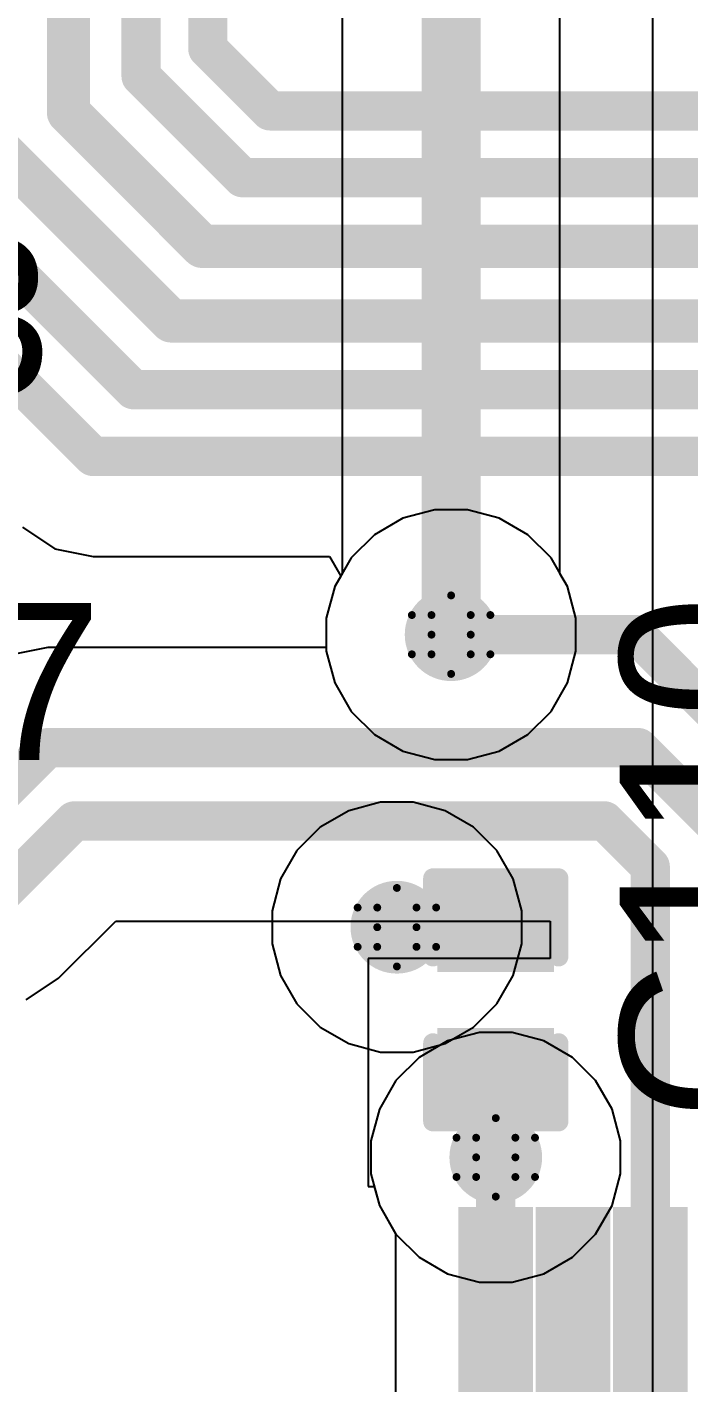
# Model space of a CAD drawing. Header units: inches. Extents: x -3 to 5437, y -3 to 5435.
# Drawn here: x 92.94 to 97.22, y 78.9 to 87.67 of the extents above; entities that cross this region are included whole.
import ezdxf

# ---------------------------------------------------------------- set-up
doc = ezdxf.new("R2010")
doc.units = ezdxf.units.IN
for name, color, linetype in [('Bottom Layer', 5, 'Continuous'), ('Drill Drawing', 1, 'Continuous'), ('GND', 16, 'Continuous'), ('PWR', 76, 'Continuous'), ('Top Layer', 1, 'Continuous'), ('Top Overlay', 2, 'Continuous'), ('Top Paste', 8, 'Continuous'), ('Top Solder', 216, 'Continuous'), ('Via Holes', 16, 'Continuous')]:
    doc.layers.add(name, color=color, linetype=linetype)
doc.styles.add('Arial', font='', dxfattribs={"height": 0.2})
doc.styles.get('Arial').set_extended_font_data('Arial')

# ---------------------------------------------------------------- blocks, each defined once
blk = doc.blocks.new('C___0402_55')
at = {"layer": 'Top Layer'}
for points in [[(-0.6985, -0.3175), (-0.6985, 0.3175), (-0.2413, 0.3175), (-0.2413, -0.3175)], [(0.2413, -0.3175), (0.2413, 0.3175), (0.6985, 0.3175), (0.6985, -0.3175)]]:
    blk.add_hatch(color=1, dxfattribs=at).paths.add_polyline_path(points)
at = {"layer": 'Top Paste'}
for points in [[(-0.6985, -0.3175), (-0.6985, 0.3175), (-0.2413, 0.3175), (-0.2413, -0.3175)], [(0.2413, -0.3175), (0.2413, 0.3175), (0.6985, 0.3175), (0.6985, -0.3175)]]:
    blk.add_hatch(color=8, dxfattribs=at).paths.add_polyline_path(points)
at = {"layer": 'Top Solder'}
for points in [[(-0.7585, -0.3775), (-0.7585, 0.3775), (-0.1813, 0.3775), (-0.1813, -0.3775)], [(0.1813, -0.3775), (0.1813, 0.3775), (0.7585, 0.3775), (0.7585, -0.3775)]]:
    blk.add_hatch(color=216, dxfattribs=at).paths.add_polyline_path(points)
at = {"layer": 'Top Overlay'}
for points in [[(-0.7874, 0.4064, 0.127, 0.127, 0), (-0.7874, -0.4064, 0.127, 0.127, 0)], [(-0.7874, 0.4064, 0.127, 0.127, 0), (-0.2794, 0.4064, 0.127, 0.127, 0)], [(0.2794, 0.4064, 0.127, 0.127, 0), (0.7874, 0.4064, 0.127, 0.127, 0)], [(0.7874, 0.4064, 0.127, 0.127, 0), (0.7874, -0.4064, 0.127, 0.127, 0)], [(-0.7874, -0.4064, 0.127, 0.127, 0), (-0.2794, -0.4064, 0.127, 0.127, 0)], [(0.2794, -0.4064, 0.127, 0.127, 0), (0.7874, -0.4064, 0.127, 0.127, 0)]]:
    blk.add_lwpolyline(points, format="xyseb", dxfattribs=at)
for points in [[(-0.8191, 0.4064, 0.0635, 0.0635, 1), (-0.7556, 0.4064, 0.0635, 0.0635, 1)], [(-0.8191, 0.4064, 0.0635, 0.0635, 1), (-0.7556, 0.4064, 0.0635, 0.0635, 1)], [(-0.3111, 0.4064, 0.0635, 0.0635, 1), (-0.2477, 0.4064, 0.0635, 0.0635, 1)], [(0.2477, 0.4064, 0.0635, 0.0635, 1), (0.3111, 0.4064, 0.0635, 0.0635, 1)], [(0.7556, 0.4064, 0.0635, 0.0635, 1), (0.8191, 0.4064, 0.0635, 0.0635, 1)], [(0.7556, 0.4064, 0.0635, 0.0635, 1), (0.8191, 0.4064, 0.0635, 0.0635, 1)], [(-0.8191, -0.4064, 0.0635, 0.0635, 1), (-0.7556, -0.4064, 0.0635, 0.0635, 1)], [(-0.8191, -0.4064, 0.0635, 0.0635, 1), (-0.7556, -0.4064, 0.0635, 0.0635, 1)], [(-0.3111, -0.4064, 0.0635, 0.0635, 1), (-0.2477, -0.4064, 0.0635, 0.0635, 1)], [(0.2477, -0.4064, 0.0635, 0.0635, 1), (0.3111, -0.4064, 0.0635, 0.0635, 1)], [(0.7556, -0.4064, 0.0635, 0.0635, 1), (0.8191, -0.4064, 0.0635, 0.0635, 1)], [(0.7556, -0.4064, 0.0635, 0.0635, 1), (0.8191, -0.4064, 0.0635, 0.0635, 1)]]:
    blk.add_lwpolyline(points, format="xyseb", close=True, dxfattribs=at)
blk = doc.blocks.new('LQFP_144_20_20__170')
at = {"layer": 'Top Layer'}
for points in [[(-8.89, 9.9), (-8.89, 11.46), (-8.61, 11.46), (-8.61, 9.9)], [(-8.39, 9.9), (-8.39, 11.46), (-8.11, 11.46), (-8.11, 9.9)], [(-7.89, 9.9), (-7.89, 11.46), (-7.61, 11.46), (-7.61, 9.9)]]:
    blk.add_hatch(color=1, dxfattribs=at).paths.add_polyline_path(points)
at = {"layer": 'Top Paste'}
for points in [[(-8.89, 9.9), (-8.89, 11.46), (-8.61, 11.46), (-8.61, 9.9)], [(-8.39, 9.9), (-8.39, 11.46), (-8.11, 11.46), (-8.11, 9.9)], [(-7.89, 9.9), (-7.89, 11.46), (-7.61, 11.46), (-7.61, 9.9)]]:
    blk.add_hatch(color=8, dxfattribs=at).paths.add_polyline_path(points)
at = {"layer": 'Top Solder'}
for points in [[(-8.9916, 9.7984), (-8.9916, 11.5616), (-8.5084, 11.5616), (-8.5084, 9.7984)], [(-8.4916, 9.7984), (-8.4916, 11.5616), (-8.0084, 11.5616), (-8.0084, 9.7984)], [(-7.9916, 9.7984), (-7.9916, 11.5616), (-7.5084, 11.5616), (-7.5084, 9.7984)]]:
    blk.add_hatch(color=216, dxfattribs=at).paths.add_polyline_path(points)

msp = doc.modelspace()

# ---------------------------------------------------------------- hatches: boundary and pattern name
at = {"layer": 'Bottom Layer'}
h = msp.add_hatch(color=5, dxfattribs=at)
edge = h.paths.add_edge_path()
edge.add_arc((95.6818, 83.7438), 0.3, 0, 360)
h = msp.add_hatch(color=5, dxfattribs=at)
edge = h.paths.add_edge_path()
edge.add_arc((95.3308, 81.8515), 0.3, 0, 360)
h = msp.add_hatch(color=5, dxfattribs=at)
edge = h.paths.add_edge_path()
edge.add_arc((95.9708, 80.3629), 0.3, 0, 360)
at = {"layer": 'GND'}
h = msp.add_hatch(color=16, dxfattribs=at)
edge = h.paths.add_edge_path()
edge.add_arc((95.6818, 83.7438), 0.3, 0, 360)
h = msp.add_hatch(color=16, dxfattribs=at)
edge = h.paths.add_edge_path()
edge.add_arc((95.3308, 81.8515), 0.3, 0, 360)
h = msp.add_hatch(color=16, dxfattribs=at)
edge = h.paths.add_edge_path()
edge.add_arc((95.9708, 80.3629), 0.3, 0, 360)
at = {"layer": 'PWR'}
h = msp.add_hatch(color=76, dxfattribs=at)
edge = h.paths.add_edge_path()
edge.add_arc((95.6818, 83.7438), 0.3, 0, 360)
h = msp.add_hatch(color=76, dxfattribs=at)
edge = h.paths.add_edge_path()
edge.add_arc((95.3308, 81.8515), 0.3, 0, 360)
h = msp.add_hatch(color=76, dxfattribs=at)
edge = h.paths.add_edge_path()
edge.add_arc((95.9708, 80.3629), 0.3, 0, 360)
at = {"layer": 'Top Layer'}
h = msp.add_hatch(color=1, dxfattribs=at)
edge = h.paths.add_edge_path()
edge.add_arc((95.6818, 83.7438), 0.3, 0, 360)
h = msp.add_hatch(color=1, dxfattribs=at)
edge = h.paths.add_edge_path()
edge.add_arc((95.3308, 81.8515), 0.3, 0, 360)
msp.add_hatch(color=1, dxfattribs=at).paths.add_polyline_path([(95.8208, 81.1185), (95.8208, 80.3629), (96.1208, 80.3629), (96.1208, 81.1185)])
h = msp.add_hatch(color=1, dxfattribs=at)
edge = h.paths.add_edge_path()
edge.add_arc((95.9708, 80.3629), 0.3, 0, 360)
at = {"layer": 'Via Holes'}
h = msp.add_hatch(color=7, dxfattribs=at)
edge = h.paths.add_edge_path()
edge.add_arc((95.6818, 83.7438), 0.15, 0, 360)
h = msp.add_hatch(color=7, dxfattribs=at)
edge = h.paths.add_edge_path()
edge.add_arc((95.3308, 81.8515), 0.15, 0, 360)
h = msp.add_hatch(color=7, dxfattribs=at)
edge = h.paths.add_edge_path()
edge.add_arc((95.9708, 80.3629), 0.15, 0, 360)

# ---------------------------------------------------------------- linework, layer by layer
at = {"layer": 'Bottom Layer'}
for p, q in [((96.3863, 84.1395), (96.3863, 112.3384)), ((94.9773, 98.1884), (94.9773, 84.1395)), ((96.9863, 88.735), (96.9863, 76.6401)), ((94.9773, 84.1395), (94.9289, 84.0557)), ((96.4347, 84.0557), (96.3863, 84.1395)), ((94.9289, 84.0557), (94.8738, 83.8502)), ((96.4898, 83.8502), (96.4347, 84.0557)), ((94.8738, 83.8502), (94.8738, 83.6374)), ((96.4898, 83.6374), (96.4898, 83.8502)), ((94.8738, 83.6374), (94.9289, 83.4319)), ((96.4347, 83.4319), (96.4898, 83.6374)), ((94.9289, 83.4319), (95.0352, 83.2477)), ((96.3284, 83.2477), (96.4347, 83.4319)), ((95.0352, 83.2477), (95.1857, 83.0972)), ((96.1779, 83.0972), (96.3284, 83.2477)), ((95.1857, 83.0972), (95.3699, 82.9909)), ((95.9937, 82.9909), (96.1779, 83.0972)), ((95.3699, 82.9909), (95.5754, 82.9358)), ((95.7882, 82.9358), (95.9937, 82.9909)), ((95.5754, 82.9358), (95.7882, 82.9358)), ((95.8645, 81.1709), (95.659, 81.1158)), ((96.0772, 81.1709), (95.8645, 81.1709)), ((96.2827, 81.1158), (96.0772, 81.1709)), ((95.659, 81.1158), (95.4747, 81.0094)), ((96.467, 81.0094), (96.2827, 81.1158)), ((95.4747, 81.0094), (95.3243, 80.859)), ((96.6174, 80.859), (96.467, 81.0094)), ((95.3243, 80.859), (95.2179, 80.6747)), ((96.7238, 80.6747), (96.6174, 80.859)), ((95.2179, 80.6747), (95.1628, 80.4692)), ((96.7788, 80.4692), (96.7238, 80.6747)), ((95.1628, 80.4692), (95.1628, 80.2565)), ((96.7788, 80.2565), (96.7788, 80.4692)), ((95.1628, 80.2565), (95.2179, 80.051)), ((96.7238, 80.051), (96.7788, 80.2565)), ((95.2179, 80.051), (95.3243, 79.8667)), ((96.6174, 79.8667), (96.7238, 80.051)), ((95.3243, 79.8667), (95.4747, 79.7163)), ((96.467, 79.7163), (96.6174, 79.8667)), ((95.4747, 79.7163), (95.659, 79.6099)), ((96.2827, 79.6099), (96.467, 79.7163)), ((95.659, 79.6099), (95.8645, 79.5549)), ((95.8645, 79.5549), (96.0772, 79.5549)), ((96.0772, 79.5549), (96.2827, 79.6099))]:
    msp.add_line(p, q, dxfattribs=at)
msp.add_lwpolyline([(95.6818, 83.7438, 0.381, 0.381, 0), (95.6818, 113.538, 0.381, 0.381, 0)], format="xyseb", dxfattribs=at)
msp.add_lwpolyline([(95.5866, 83.7438, 0.1905, 0.1905, 1), (95.7771, 83.7438, 0.1905, 0.1905, 1)], format="xyseb", close=True, dxfattribs=at)
at = {"layer": 'Drill Drawing'}
for points in [[(95.5548, 83.8708, 0.0508, 0.0508, 0), (95.6818, 83.9978, 0.0508, 0.0508, 0)], [(95.6818, 83.9978, 0.0508, 0.0508, 0), (95.8088, 83.8708, 0.0508, 0.0508, 0)], [(95.4278, 83.8708, 0.0508, 0.0508, 0), (95.5548, 83.7438, 0.0508, 0.0508, 0)], [(95.4278, 83.8708, 0.0508, 0.0508, 0), (95.5548, 83.8708, 0.0508, 0.0508, 0)], [(95.8088, 83.8708, 0.0508, 0.0508, 0), (95.9358, 83.8708, 0.0508, 0.0508, 0)], [(95.8088, 83.7438, 0.0508, 0.0508, 0), (95.9358, 83.8708, 0.0508, 0.0508, 0)], [(95.4278, 83.6168, 0.0508, 0.0508, 0), (95.5548, 83.7438, 0.0508, 0.0508, 0)], [(95.8088, 83.7438, 0.0508, 0.0508, 0), (95.9358, 83.6168, 0.0508, 0.0508, 0)], [(95.4278, 83.6168, 0.0508, 0.0508, 0), (95.5548, 83.6168, 0.0508, 0.0508, 0)], [(95.5548, 83.6168, 0.0508, 0.0508, 0), (95.6818, 83.4898, 0.0508, 0.0508, 0)], [(95.6818, 83.4898, 0.0508, 0.0508, 0), (95.8088, 83.6168, 0.0508, 0.0508, 0)], [(95.8088, 83.6168, 0.0508, 0.0508, 0), (95.9358, 83.6168, 0.0508, 0.0508, 0)], [(95.2038, 81.9785, 0.0508, 0.0508, 0), (95.3308, 82.1055, 0.0508, 0.0508, 0)], [(95.3308, 82.1055, 0.0508, 0.0508, 0), (95.4578, 81.9785, 0.0508, 0.0508, 0)], [(95.0768, 81.9785, 0.0508, 0.0508, 0), (95.2038, 81.8515, 0.0508, 0.0508, 0)], [(95.0768, 81.9785, 0.0508, 0.0508, 0), (95.2038, 81.9785, 0.0508, 0.0508, 0)], [(95.4578, 81.9785, 0.0508, 0.0508, 0), (95.5848, 81.9785, 0.0508, 0.0508, 0)], [(95.4578, 81.8515, 0.0508, 0.0508, 0), (95.5848, 81.9785, 0.0508, 0.0508, 0)], [(95.0768, 81.7245, 0.0508, 0.0508, 0), (95.2038, 81.8515, 0.0508, 0.0508, 0)], [(95.4578, 81.8515, 0.0508, 0.0508, 0), (95.5848, 81.7245, 0.0508, 0.0508, 0)], [(95.0768, 81.7245, 0.0508, 0.0508, 0), (95.2038, 81.7245, 0.0508, 0.0508, 0)], [(95.2038, 81.7245, 0.0508, 0.0508, 0), (95.3308, 81.5975, 0.0508, 0.0508, 0)], [(95.3308, 81.5975, 0.0508, 0.0508, 0), (95.4578, 81.7245, 0.0508, 0.0508, 0)], [(95.4578, 81.7245, 0.0508, 0.0508, 0), (95.5848, 81.7245, 0.0508, 0.0508, 0)], [(95.8438, 80.4899, 0.0508, 0.0508, 0), (95.9708, 80.6169, 0.0508, 0.0508, 0)], [(95.9708, 80.6169, 0.0508, 0.0508, 0), (96.0978, 80.4899, 0.0508, 0.0508, 0)], [(95.7168, 80.4899, 0.0508, 0.0508, 0), (95.8438, 80.3629, 0.0508, 0.0508, 0)], [(95.7168, 80.4899, 0.0508, 0.0508, 0), (95.8438, 80.4899, 0.0508, 0.0508, 0)], [(96.0978, 80.4899, 0.0508, 0.0508, 0), (96.2248, 80.4899, 0.0508, 0.0508, 0)], [(96.0978, 80.3629, 0.0508, 0.0508, 0), (96.2248, 80.4899, 0.0508, 0.0508, 0)], [(95.7168, 80.2359, 0.0508, 0.0508, 0), (95.8438, 80.3629, 0.0508, 0.0508, 0)], [(96.0978, 80.3629, 0.0508, 0.0508, 0), (96.2248, 80.2359, 0.0508, 0.0508, 0)], [(95.7168, 80.2359, 0.0508, 0.0508, 0), (95.8438, 80.2359, 0.0508, 0.0508, 0)], [(95.8438, 80.2359, 0.0508, 0.0508, 0), (95.9708, 80.1089, 0.0508, 0.0508, 0)], [(95.9708, 80.1089, 0.0508, 0.0508, 0), (96.0978, 80.2359, 0.0508, 0.0508, 0)], [(96.0978, 80.2359, 0.0508, 0.0508, 0), (96.2248, 80.2359, 0.0508, 0.0508, 0)]]:
    msp.add_lwpolyline(points, format="xyseb", dxfattribs=at)
for points in [[(95.6691, 83.9978, 0.0254, 0.0254, 1), (95.6945, 83.9978, 0.0254, 0.0254, 1)], [(95.6691, 83.9978, 0.0254, 0.0254, 1), (95.6945, 83.9978, 0.0254, 0.0254, 1)], [(95.4151, 83.8708, 0.0254, 0.0254, 1), (95.4405, 83.8708, 0.0254, 0.0254, 1)], [(95.4151, 83.8708, 0.0254, 0.0254, 1), (95.4405, 83.8708, 0.0254, 0.0254, 1)], [(95.5421, 83.8708, 0.0254, 0.0254, 1), (95.5675, 83.8708, 0.0254, 0.0254, 1)], [(95.5421, 83.8708, 0.0254, 0.0254, 1), (95.5675, 83.8708, 0.0254, 0.0254, 1)], [(95.7961, 83.8708, 0.0254, 0.0254, 1), (95.8215, 83.8708, 0.0254, 0.0254, 1)], [(95.7961, 83.8708, 0.0254, 0.0254, 1), (95.8215, 83.8708, 0.0254, 0.0254, 1)], [(95.9231, 83.8708, 0.0254, 0.0254, 1), (95.9485, 83.8708, 0.0254, 0.0254, 1)], [(95.9231, 83.8708, 0.0254, 0.0254, 1), (95.9485, 83.8708, 0.0254, 0.0254, 1)], [(95.5421, 83.7438, 0.0254, 0.0254, 1), (95.5675, 83.7438, 0.0254, 0.0254, 1)], [(95.5421, 83.7438, 0.0254, 0.0254, 1), (95.5675, 83.7438, 0.0254, 0.0254, 1)], [(95.7961, 83.7438, 0.0254, 0.0254, 1), (95.8215, 83.7438, 0.0254, 0.0254, 1)], [(95.7961, 83.7438, 0.0254, 0.0254, 1), (95.8215, 83.7438, 0.0254, 0.0254, 1)], [(95.4151, 83.6168, 0.0254, 0.0254, 1), (95.4405, 83.6168, 0.0254, 0.0254, 1)], [(95.4151, 83.6168, 0.0254, 0.0254, 1), (95.4405, 83.6168, 0.0254, 0.0254, 1)], [(95.5421, 83.6168, 0.0254, 0.0254, 1), (95.5675, 83.6168, 0.0254, 0.0254, 1)], [(95.5421, 83.6168, 0.0254, 0.0254, 1), (95.5675, 83.6168, 0.0254, 0.0254, 1)], [(95.7961, 83.6168, 0.0254, 0.0254, 1), (95.8215, 83.6168, 0.0254, 0.0254, 1)], [(95.7961, 83.6168, 0.0254, 0.0254, 1), (95.8215, 83.6168, 0.0254, 0.0254, 1)], [(95.9231, 83.6168, 0.0254, 0.0254, 1), (95.9485, 83.6168, 0.0254, 0.0254, 1)], [(95.9231, 83.6168, 0.0254, 0.0254, 1), (95.9485, 83.6168, 0.0254, 0.0254, 1)], [(95.6691, 83.4898, 0.0254, 0.0254, 1), (95.6945, 83.4898, 0.0254, 0.0254, 1)], [(95.6691, 83.4898, 0.0254, 0.0254, 1), (95.6945, 83.4898, 0.0254, 0.0254, 1)], [(95.3181, 82.1055, 0.0254, 0.0254, 1), (95.3435, 82.1055, 0.0254, 0.0254, 1)], [(95.3181, 82.1055, 0.0254, 0.0254, 1), (95.3435, 82.1055, 0.0254, 0.0254, 1)], [(95.0641, 81.9785, 0.0254, 0.0254, 1), (95.0895, 81.9785, 0.0254, 0.0254, 1)], [(95.0641, 81.9785, 0.0254, 0.0254, 1), (95.0895, 81.9785, 0.0254, 0.0254, 1)], [(95.1911, 81.9785, 0.0254, 0.0254, 1), (95.2165, 81.9785, 0.0254, 0.0254, 1)], [(95.1911, 81.9785, 0.0254, 0.0254, 1), (95.2165, 81.9785, 0.0254, 0.0254, 1)], [(95.4451, 81.9785, 0.0254, 0.0254, 1), (95.4705, 81.9785, 0.0254, 0.0254, 1)], [(95.4451, 81.9785, 0.0254, 0.0254, 1), (95.4705, 81.9785, 0.0254, 0.0254, 1)], [(95.5721, 81.9785, 0.0254, 0.0254, 1), (95.5975, 81.9785, 0.0254, 0.0254, 1)], [(95.5721, 81.9785, 0.0254, 0.0254, 1), (95.5975, 81.9785, 0.0254, 0.0254, 1)], [(95.1911, 81.8515, 0.0254, 0.0254, 1), (95.2165, 81.8515, 0.0254, 0.0254, 1)], [(95.1911, 81.8515, 0.0254, 0.0254, 1), (95.2165, 81.8515, 0.0254, 0.0254, 1)], [(95.4451, 81.8515, 0.0254, 0.0254, 1), (95.4705, 81.8515, 0.0254, 0.0254, 1)], [(95.4451, 81.8515, 0.0254, 0.0254, 1), (95.4705, 81.8515, 0.0254, 0.0254, 1)], [(95.0641, 81.7245, 0.0254, 0.0254, 1), (95.0895, 81.7245, 0.0254, 0.0254, 1)], [(95.0641, 81.7245, 0.0254, 0.0254, 1), (95.0895, 81.7245, 0.0254, 0.0254, 1)], [(95.1911, 81.7245, 0.0254, 0.0254, 1), (95.2165, 81.7245, 0.0254, 0.0254, 1)], [(95.1911, 81.7245, 0.0254, 0.0254, 1), (95.2165, 81.7245, 0.0254, 0.0254, 1)], [(95.4451, 81.7245, 0.0254, 0.0254, 1), (95.4705, 81.7245, 0.0254, 0.0254, 1)], [(95.4451, 81.7245, 0.0254, 0.0254, 1), (95.4705, 81.7245, 0.0254, 0.0254, 1)], [(95.5721, 81.7245, 0.0254, 0.0254, 1), (95.5975, 81.7245, 0.0254, 0.0254, 1)], [(95.5721, 81.7245, 0.0254, 0.0254, 1), (95.5975, 81.7245, 0.0254, 0.0254, 1)], [(95.3181, 81.5975, 0.0254, 0.0254, 1), (95.3435, 81.5975, 0.0254, 0.0254, 1)], [(95.3181, 81.5975, 0.0254, 0.0254, 1), (95.3435, 81.5975, 0.0254, 0.0254, 1)], [(95.9581, 80.6169, 0.0254, 0.0254, 1), (95.9835, 80.6169, 0.0254, 0.0254, 1)], [(95.9581, 80.6169, 0.0254, 0.0254, 1), (95.9835, 80.6169, 0.0254, 0.0254, 1)], [(95.7041, 80.4899, 0.0254, 0.0254, 1), (95.7295, 80.4899, 0.0254, 0.0254, 1)], [(95.7041, 80.4899, 0.0254, 0.0254, 1), (95.7295, 80.4899, 0.0254, 0.0254, 1)], [(95.8311, 80.4899, 0.0254, 0.0254, 1), (95.8565, 80.4899, 0.0254, 0.0254, 1)], [(95.8311, 80.4899, 0.0254, 0.0254, 1), (95.8565, 80.4899, 0.0254, 0.0254, 1)], [(96.0851, 80.4899, 0.0254, 0.0254, 1), (96.1105, 80.4899, 0.0254, 0.0254, 1)], [(96.0851, 80.4899, 0.0254, 0.0254, 1), (96.1105, 80.4899, 0.0254, 0.0254, 1)], [(96.2121, 80.4899, 0.0254, 0.0254, 1), (96.2375, 80.4899, 0.0254, 0.0254, 1)], [(96.2121, 80.4899, 0.0254, 0.0254, 1), (96.2375, 80.4899, 0.0254, 0.0254, 1)], [(95.8311, 80.3629, 0.0254, 0.0254, 1), (95.8565, 80.3629, 0.0254, 0.0254, 1)], [(95.8311, 80.3629, 0.0254, 0.0254, 1), (95.8565, 80.3629, 0.0254, 0.0254, 1)], [(96.0851, 80.3629, 0.0254, 0.0254, 1), (96.1105, 80.3629, 0.0254, 0.0254, 1)], [(96.0851, 80.3629, 0.0254, 0.0254, 1), (96.1105, 80.3629, 0.0254, 0.0254, 1)], [(95.7041, 80.2359, 0.0254, 0.0254, 1), (95.7295, 80.2359, 0.0254, 0.0254, 1)], [(95.7041, 80.2359, 0.0254, 0.0254, 1), (95.7295, 80.2359, 0.0254, 0.0254, 1)], [(95.8311, 80.2359, 0.0254, 0.0254, 1), (95.8565, 80.2359, 0.0254, 0.0254, 1)], [(95.8311, 80.2359, 0.0254, 0.0254, 1), (95.8565, 80.2359, 0.0254, 0.0254, 1)], [(96.0851, 80.2359, 0.0254, 0.0254, 1), (96.1105, 80.2359, 0.0254, 0.0254, 1)], [(96.0851, 80.2359, 0.0254, 0.0254, 1), (96.1105, 80.2359, 0.0254, 0.0254, 1)], [(96.2121, 80.2359, 0.0254, 0.0254, 1), (96.2375, 80.2359, 0.0254, 0.0254, 1)], [(96.2121, 80.2359, 0.0254, 0.0254, 1), (96.2375, 80.2359, 0.0254, 0.0254, 1)], [(95.9581, 80.1089, 0.0254, 0.0254, 1), (95.9835, 80.1089, 0.0254, 0.0254, 1)], [(95.9581, 80.1089, 0.0254, 0.0254, 1), (95.9835, 80.1089, 0.0254, 0.0254, 1)]]:
    msp.add_lwpolyline(points, format="xyseb", close=True, dxfattribs=at)
at = {"layer": 'GND'}
for p, q in [((95.5754, 84.5518), (95.3699, 84.4967)), ((95.7882, 84.5518), (95.5754, 84.5518)), ((95.9937, 84.4967), (95.7882, 84.5518)), ((95.3699, 84.4967), (95.1857, 84.3904)), ((96.1779, 84.3904), (95.9937, 84.4967)), ((95.1857, 84.3904), (95.0352, 84.2399)), ((96.3284, 84.2399), (96.1779, 84.3904)), ((95.0352, 84.2399), (94.9289, 84.0557)), ((96.4347, 84.0557), (96.3284, 84.2399)), ((94.9289, 84.0557), (94.8738, 83.8502)), ((96.4898, 83.8502), (96.4347, 84.0557)), ((94.8738, 83.8502), (94.8738, 83.6374)), ((96.4898, 83.6374), (96.4898, 83.8502)), ((94.8738, 83.6374), (94.9289, 83.4319)), ((96.4347, 83.4319), (96.4898, 83.6374)), ((94.9289, 83.4319), (95.0352, 83.2477)), ((96.3284, 83.2477), (96.4347, 83.4319)), ((95.0352, 83.2477), (95.1857, 83.0972)), ((96.1779, 83.0972), (96.3284, 83.2477)), ((95.1857, 83.0972), (95.3699, 82.9909)), ((95.9937, 82.9909), (96.1779, 83.0972)), ((95.3699, 82.9909), (95.5754, 82.9358)), ((95.7882, 82.9358), (95.9937, 82.9909)), ((95.5754, 82.9358), (95.7882, 82.9358)), ((95.8645, 81.1709), (95.659, 81.1158)), ((96.0772, 81.1709), (95.8645, 81.1709)), ((96.2827, 81.1158), (96.0772, 81.1709)), ((95.659, 81.1158), (95.4747, 81.0094)), ((96.467, 81.0094), (96.2827, 81.1158)), ((95.4747, 81.0094), (95.3243, 80.859)), ((96.6174, 80.859), (96.467, 81.0094)), ((95.3243, 80.859), (95.2179, 80.6747)), ((96.7238, 80.6747), (96.6174, 80.859)), ((95.2179, 80.6747), (95.1628, 80.4692)), ((96.7788, 80.4692), (96.7238, 80.6747)), ((95.1628, 80.4692), (95.1628, 80.2565)), ((96.7788, 80.2565), (96.7788, 80.4692)), ((95.1628, 80.2565), (95.2179, 80.051)), ((96.7238, 80.051), (96.7788, 80.2565)), ((95.2179, 80.051), (95.3243, 79.8667)), ((96.6174, 79.8667), (96.7238, 80.051)), ((95.3243, 79.8667), (95.4747, 79.7163)), ((96.467, 79.7163), (96.6174, 79.8667)), ((95.4747, 79.7163), (95.659, 79.6099)), ((96.2827, 79.6099), (96.467, 79.7163)), ((95.659, 79.6099), (95.8645, 79.5549)), ((95.8645, 79.5549), (96.0772, 79.5549)), ((96.0772, 79.5549), (96.2827, 79.6099))]:
    msp.add_line(p, q, dxfattribs=at)
at = {"layer": 'PWR'}
for p, q in [((95.5754, 84.5518), (95.3699, 84.4967)), ((95.7882, 84.5518), (95.5754, 84.5518)), ((95.9937, 84.4967), (95.7882, 84.5518)), ((95.3699, 84.4967), (95.1857, 84.3904)), ((96.1779, 84.3904), (95.9937, 84.4967)), ((95.1857, 84.3904), (95.0352, 84.2399)), ((96.3284, 84.2399), (96.1779, 84.3904)), ((95.0352, 84.2399), (94.9289, 84.0557)), ((96.4347, 84.0557), (96.3284, 84.2399)), ((94.9289, 84.0557), (94.8738, 83.8502)), ((96.4898, 83.8502), (96.4347, 84.0557)), ((94.8738, 83.8502), (94.8738, 83.6374)), ((96.4898, 83.6374), (96.4898, 83.8502)), ((94.8738, 83.6374), (94.9289, 83.4319)), ((96.4347, 83.4319), (96.4898, 83.6374)), ((94.9289, 83.4319), (95.0352, 83.2477)), ((96.3284, 83.2477), (96.4347, 83.4319)), ((95.0352, 83.2477), (95.1857, 83.0972)), ((96.1779, 83.0972), (96.3284, 83.2477)), ((95.1857, 83.0972), (95.3699, 82.9909)), ((95.9937, 82.9909), (96.1779, 83.0972)), ((95.3699, 82.9909), (95.5754, 82.9358)), ((95.7882, 82.9358), (95.9937, 82.9909)), ((95.5754, 82.9358), (95.7882, 82.9358)), ((95.2245, 82.6595), (95.019, 82.6044)), ((95.4372, 82.6595), (95.2245, 82.6595)), ((95.6427, 82.6044), (95.4372, 82.6595)), ((95.019, 82.6044), (94.8347, 82.4981)), ((95.827, 82.4981), (95.6427, 82.6044)), ((94.8347, 82.4981), (94.6843, 82.3476)), ((95.9774, 82.3476), (95.827, 82.4981)), ((94.6843, 82.3476), (94.5779, 82.1634)), ((96.0838, 82.1634), (95.9774, 82.3476)), ((94.5779, 82.1634), (94.5228, 81.9579)), ((96.1388, 81.9579), (96.0838, 82.1634)), ((94.5228, 81.9579), (94.5228, 81.7451)), ((96.1388, 81.7451), (96.1388, 81.9579)), ((94.5228, 81.7451), (94.5779, 81.5396)), ((96.0838, 81.5396), (96.1388, 81.7451)), ((94.5779, 81.5396), (94.6843, 81.3554)), ((95.9774, 81.3554), (96.0838, 81.5396)), ((94.6843, 81.3554), (94.8347, 81.2049)), ((95.827, 81.2049), (95.9774, 81.3554)), ((94.8347, 81.2049), (95.019, 81.0986)), ((95.6427, 81.0986), (95.827, 81.2049)), ((95.019, 81.0986), (95.2245, 81.0435)), ((95.2245, 81.0435), (95.4372, 81.0435)), ((95.4372, 81.0435), (95.6427, 81.0986))]:
    msp.add_line(p, q, dxfattribs=at)
at = {"layer": 'Top Layer'}
for p, q in [((92.9069, 84.4388), (93.1169, 84.2984)), ((93.1169, 84.2984), (93.3647, 84.2491)), ((93.3647, 84.2491), (94.8939, 84.2491)), ((94.8939, 84.2491), (94.9672, 84.1221)), ((94.9672, 84.1221), (94.9289, 84.0557)), ((94.9289, 84.0557), (94.8738, 83.8502)), ((94.8738, 83.8502), (94.8738, 83.6607)), ((93.0707, 83.6607), (92.823, 83.6114)), ((94.8738, 83.6607), (93.0707, 83.6607)), ((93.1413, 81.5216), (93.5114, 81.8917)), ((93.5114, 81.8917), (96.3234, 81.8917)), ((96.3234, 81.8917), (96.3234, 81.6483)), ((96.3234, 81.6483), (95.1453, 81.6483)), ((95.1453, 81.6483), (95.1453, 80.1751)), ((92.9312, 81.3812), (93.1413, 81.5216)), ((95.1453, 80.1751), (95.1846, 80.1751)), ((95.1846, 80.1751), (95.2179, 80.051)), ((95.2179, 80.051), (95.3228, 79.8692)), ((95.3228, 79.8692), (95.3228, 78.0373))]:
    msp.add_line(p, q, dxfattribs=at)
for points in [[(93.2053, 87.121, 0.2794, 0.2794, 0), (93.2053, 110.9162, 0.2794, 0.2794, 0)], [(93.6752, 87.3559, 0.254, 0.254, 0), (93.6752, 99.4236, 0.254, 0.254, 0)], [(94.107, 87.5347, 0.254, 0.254, 0), (94.107, 98.4134, 0.254, 0.254, 0)], [(94.107, 87.5347, 0.254, 0.254, 0), (94.51, 87.1318, 0.254, 0.254, 0)], [(93.6752, 87.3559, 0.254, 0.254, 0), (94.3311, 86.7, 0.254, 0.254, 0)], [(93.2053, 87.121, 0.2794, 0.2794, 0), (94.0709, 86.2555, 0.2794, 0.2794, 0)], [(94.51, 87.1318, 0.254, 0.254, 0), (123.143, 87.1318, 0.254, 0.254, 0)], [(92.7227, 86.9211, 0.2794, 0.2794, 0), (93.871, 85.7729, 0.2794, 0.2794, 0)], [(92.2421, 86.7122, 0.254, 0.254, 0), (93.626, 85.3284, 0.254, 0.254, 0)], [(94.3311, 86.7, 0.254, 0.254, 0), (122.9282, 86.7, 0.254, 0.254, 0)], [(91.6962, 86.5651, 0.254, 0.254, 0), (93.3647, 84.8966, 0.254, 0.254, 0)], [(94.0709, 86.2555, 0.2794, 0.2794, 0), (122.7441, 86.2555, 0.2794, 0.2794, 0)], [(93.871, 85.7729, 0.2794, 0.2794, 0), (122.5442, 85.7729, 0.2794, 0.2794, 0)], [(93.626, 85.3284, 0.254, 0.254, 0), (110.0774, 85.3284, 0.254, 0.254, 0)], [(93.3647, 84.8966, 0.254, 0.254, 0), (109.3008, 84.8966, 0.254, 0.254, 0)], [(95.6818, 83.7438, 0.254, 0.254, 0), (96.8802, 83.7438, 0.254, 0.254, 0)], [(96.8802, 83.7438, 0.254, 0.254, 0), (97.9708, 82.6532, 0.254, 0.254, 0)], [(92.5703, 82.5128, 0.254, 0.254, 0), (93.0707, 83.0132, 0.254, 0.254, 0)], [(93.0707, 83.0132, 0.254, 0.254, 0), (96.8932, 83.0132, 0.254, 0.254, 0)], [(96.8932, 83.0132, 0.254, 0.254, 0), (97.4708, 82.4355, 0.254, 0.254, 0)], [(92.6835, 81.9794, 0.254, 0.254, 0), (93.2432, 82.5391, 0.254, 0.254, 0)], [(93.2432, 82.5391, 0.254, 0.254, 0), (96.6741, 82.5391, 0.254, 0.254, 0)], [(96.6741, 82.5391, 0.254, 0.254, 0), (96.9708, 82.2424, 0.254, 0.254, 0)], [(96.9708, 79.1593, 0.254, 0.254, 0), (96.9708, 82.2424, 0.254, 0.254, 0)], [(95.3308, 81.8515, 0.254, 0.254, 0), (95.9708, 81.8515, 0.254, 0.254, 0)], [(95.9708, 79.1593, 0.254, 0.254, 0), (95.9708, 80.3629, 0.254, 0.254, 0)], [(96.4708, 77.5568, 0.254, 0.254, 0), (96.4708, 79.1593, 0.254, 0.254, 0)]]:
    msp.add_lwpolyline(points, format="xyseb", dxfattribs=at)
for points in [[(94.0435, 87.5347, 0.127, 0.127, 1), (94.1705, 87.5347, 0.127, 0.127, 1)], [(94.0435, 87.5347, 0.127, 0.127, 1), (94.1705, 87.5347, 0.127, 0.127, 1)], [(93.6117, 87.3559, 0.127, 0.127, 1), (93.7387, 87.3559, 0.127, 0.127, 1)], [(93.6117, 87.3559, 0.127, 0.127, 1), (93.7387, 87.3559, 0.127, 0.127, 1)], [(93.1355, 87.121, 0.1397, 0.1397, 1), (93.2752, 87.121, 0.1397, 0.1397, 1)], [(93.1355, 87.121, 0.1397, 0.1397, 1), (93.2752, 87.121, 0.1397, 0.1397, 1)], [(94.4465, 87.1318, 0.127, 0.127, 1), (94.5735, 87.1318, 0.127, 0.127, 1)], [(94.4465, 87.1318, 0.127, 0.127, 1), (94.5735, 87.1318, 0.127, 0.127, 1)], [(94.2676, 86.7, 0.127, 0.127, 1), (94.3946, 86.7, 0.127, 0.127, 1)], [(94.2676, 86.7, 0.127, 0.127, 1), (94.3946, 86.7, 0.127, 0.127, 1)], [(94.001, 86.2555, 0.1397, 0.1397, 1), (94.1407, 86.2555, 0.1397, 0.1397, 1)], [(94.001, 86.2555, 0.1397, 0.1397, 1), (94.1407, 86.2555, 0.1397, 0.1397, 1)], [(93.8011, 85.7729, 0.1397, 0.1397, 1), (93.9408, 85.7729, 0.1397, 0.1397, 1)], [(93.8011, 85.7729, 0.1397, 0.1397, 1), (93.9408, 85.7729, 0.1397, 0.1397, 1)], [(93.5625, 85.3284, 0.127, 0.127, 1), (93.6895, 85.3284, 0.127, 0.127, 1)], [(93.5625, 85.3284, 0.127, 0.127, 1), (93.6895, 85.3284, 0.127, 0.127, 1)], [(93.3012, 84.8966, 0.127, 0.127, 1), (93.4282, 84.8966, 0.127, 0.127, 1)], [(93.3012, 84.8966, 0.127, 0.127, 1), (93.4282, 84.8966, 0.127, 0.127, 1)], [(95.6183, 83.7438, 0.127, 0.127, 1), (95.7453, 83.7438, 0.127, 0.127, 1)], [(96.8167, 83.7438, 0.127, 0.127, 1), (96.9437, 83.7438, 0.127, 0.127, 1)], [(96.8167, 83.7438, 0.127, 0.127, 1), (96.9437, 83.7438, 0.127, 0.127, 1)], [(93.0072, 83.0132, 0.127, 0.127, 1), (93.1342, 83.0132, 0.127, 0.127, 1)], [(93.0072, 83.0132, 0.127, 0.127, 1), (93.1342, 83.0132, 0.127, 0.127, 1)], [(96.8297, 83.0132, 0.127, 0.127, 1), (96.9567, 83.0132, 0.127, 0.127, 1)], [(96.8297, 83.0132, 0.127, 0.127, 1), (96.9567, 83.0132, 0.127, 0.127, 1)], [(93.1797, 82.5391, 0.127, 0.127, 1), (93.3067, 82.5391, 0.127, 0.127, 1)], [(93.1797, 82.5391, 0.127, 0.127, 1), (93.3067, 82.5391, 0.127, 0.127, 1)], [(96.6106, 82.5391, 0.127, 0.127, 1), (96.7376, 82.5391, 0.127, 0.127, 1)], [(96.6106, 82.5391, 0.127, 0.127, 1), (96.7376, 82.5391, 0.127, 0.127, 1)], [(96.9073, 82.2424, 0.127, 0.127, 1), (97.0343, 82.2424, 0.127, 0.127, 1)], [(96.9073, 82.2424, 0.127, 0.127, 1), (97.0343, 82.2424, 0.127, 0.127, 1)], [(95.2673, 81.8515, 0.127, 0.127, 1), (95.3943, 81.8515, 0.127, 0.127, 1)], [(95.9073, 81.8515, 0.127, 0.127, 1), (96.0343, 81.8515, 0.127, 0.127, 1)], [(95.9073, 80.3629, 0.127, 0.127, 1), (96.0343, 80.3629, 0.127, 0.127, 1)], [(95.9073, 79.1593, 0.127, 0.127, 1), (96.0343, 79.1593, 0.127, 0.127, 1)], [(96.4073, 79.1593, 0.127, 0.127, 1), (96.5343, 79.1593, 0.127, 0.127, 1)], [(96.9073, 79.1593, 0.127, 0.127, 1), (97.0343, 79.1593, 0.127, 0.127, 1)]]:
    msp.add_lwpolyline(points, format="xyseb", close=True, dxfattribs=at)

# ---------------------------------------------------------------- block references
at = {"rotation": 90}
msp.add_blockref('C___0402_55', (95.9708, 81.3816), dxfattribs=at)
msp.add_blockref('LQFP_144_20_20__170', (104.7208, 68.4793))

# ---------------------------------------------------------------- texts
at = {"layer": 'Top Overlay', "style": 'Arial'}
for s, p in [('Q43', (90.416, 85.2934)), ('R147', (90.0302, 82.9335))]:
    msp.add_text(s, height=1.016, dxfattribs=at).set_placement(p)
msp.add_text('C110', height=1.016, rotation=90, dxfattribs=at).set_placement((97.7898, 80.6032))

doc.saveas('drawing.dxf')
